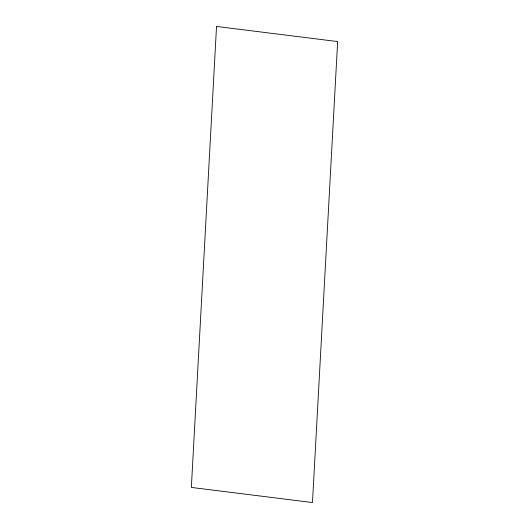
<?xml version="1.0" encoding="UTF-8"?>
<svg xmlns="http://www.w3.org/2000/svg" width="529" height="529" viewBox="0 0 529 529"><rect width="100%" height="100%" fill="white"/><g stroke="black" fill="none" stroke-linecap="round" stroke-linejoin="round"><path stroke-width="0.79" d="M216.526 26.45L191.353 487.427L312.474 502.55L337.647 41.573L216.526 26.45"/></g></svg>
